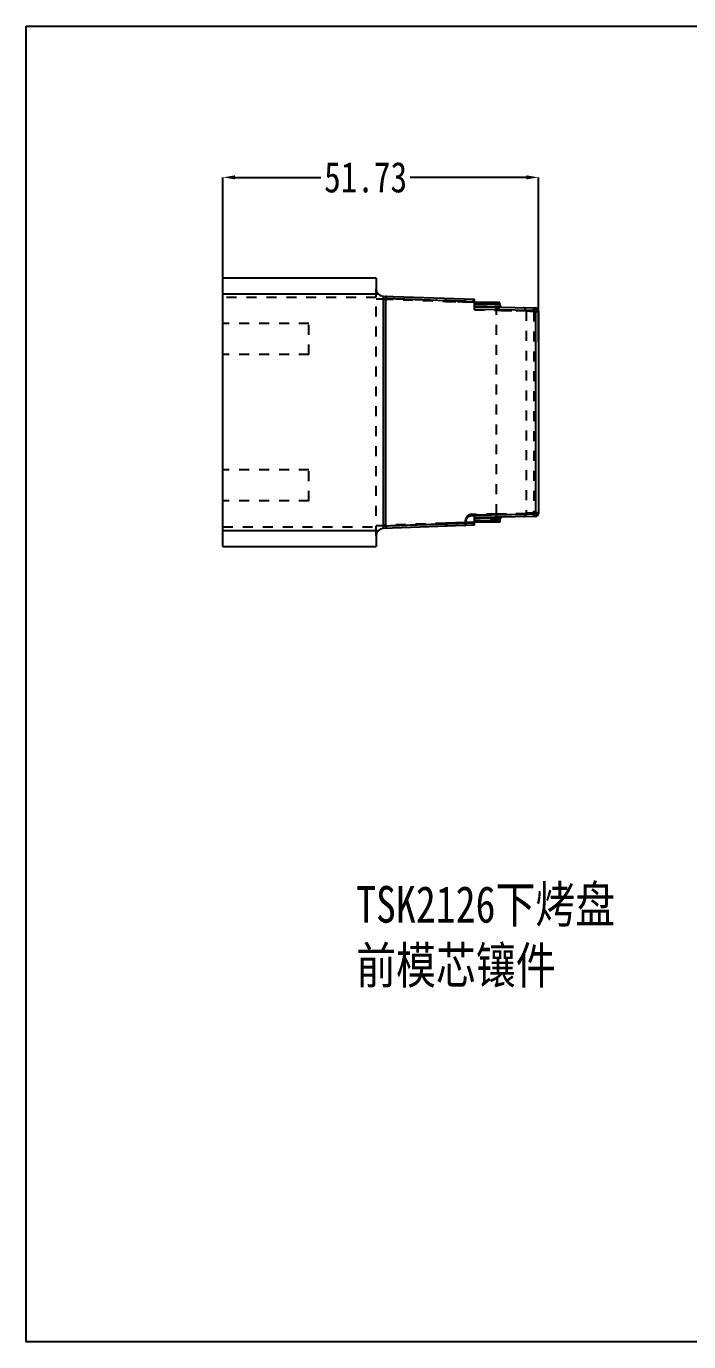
# Model space of a CAD drawing. Header units: millimetres. Extents: x 3267 to 5677, y -4731 to 2600.
# Drawn here: x 4490.9 to 4599.6, y -4159.3 to -3943.6 of the extents above; entities that cross this region are included whole.
import ezdxf

# ---------------------------------------------------------------- set-up
doc = ezdxf.new("R2010")
doc.units = ezdxf.units.MM
doc.header["$LTSCALE"] = 16.335
doc.header["$PDMODE"] = 3
doc.header["$PDSIZE"] = 0.3125
doc.linetypes.add('HIDDEN', pattern=[0.2, 0.1, -0.1])
doc.layers.get('0').update_dxf_attribs({"linetype": 'CONTINUOUS'})
doc.layers.get('Defpoints').update_dxf_attribs({"linetype": 'CONTINUOUS'})
doc.layers.add('22', color=7, linetype='CONTINUOUS')
doc.layers.add('dim', color=82, linetype='CONTINUOUS', lineweight=9)
doc.styles.get("Standard").update_dxf_attribs({"font": 'txt', "width": 0.8})
doc.dimstyles.new('副本 STANDARD', dxfattribs={"dimtxt": 6, "dimasz": 4, "dimexe": 0, "dimexo": 0, "dimgap": 0, "dimtad": 0, "dimdsep": 46, "dimlunit": 6, "dimtxsty": 'Standard', "dimcen": 0, "dimclrd": 4, "dimclre": 4, "dimclrt": 6, "dimazin": 2, "dimtfac": 2, "dimtofl": 0, "dimtmove": 1, "dimatfit": 3, "dimfxl": 0, "dimtolj": 1, "dimtzin": 0, "dimarcsym": 0})

# ---------------------------------------------------------------- blocks, each defined once
blk = doc.blocks.new('*D487')
at = {"layer": 'Defpoints', "color": 0}
for p in [(4523.18, -3968.41), (4523.18, -3984.91), (4574.92, -3995.49)]:
    blk.add_point(p, dxfattribs=at)
at = {"layer": 'dim', "color": 4, "lineweight": -2}
for p, q in [((4523.18, -3984.91), (4523.18, -3968.41)), ((4525.18, -3968.41), (4539.24, -3968.41)), ((4572.92, -3968.41), (4553.91, -3968.41)), ((4574.92, -3995.49), (4574.92, -3968.41))]:
    blk.add_line(p, q, dxfattribs=at)
at = {"layer": 'dim', "color": 4}
for points in [[(4525.18, -3968.07), (4525.18, -3968.74), (4523.18, -3968.41)], [(4572.92, -3968.07), (4572.92, -3968.74), (4574.92, -3968.41)]]:
    blk.add_solid(points, dxfattribs=at)
at = {"layer": 'dim', "color": 6, "insert": (4546.58, -3968.41), "char_height": 5, "attachment_point": 5}
blk.add_mtext('\\A1;51.73', dxfattribs=at)

msp = doc.modelspace()

# ---------------------------------------------------------------- linework, layer by layer
msp.add_lwpolyline([(4490.92, -3943.637), (4708.227, -3943.637), (4708.227, -4159.325), (4490.92, -4159.325)], close=True)
at = {"layer": '22', "color": 7, "linetype": 'Continuous'}
for p, q in [((4523.183, -4028.927), (4523.183, -3984.908)), ((4548.283, -3984.908), (4523.183, -3984.908)), ((4548.283, -3984.908), (4548.283, -3986.658)), ((4523.183, -3987.495), (4548.621, -3987.495)), ((4549.439, -3987.863), (4549.439, -4025.972)), ((4549.447, -3987.863), (4564.428, -3988.386)), ((4549.915, -4025.538), (4549.915, -3988.297)), ((4559.654, -3988.63), (4557.237, -3988.546)), ((4561.657, -3988.698), (4561.533, -3988.694)), ((4564.428, -3988.798), (4562.952, -3988.746)), ((4564.428, -3990.067), (4564.428, -3988.386)), ((4568.62, -3988.907), (4564.428, -3988.848)), ((4564.428, -3989.493), (4568.764, -3989.571)), ((4564.428, -3989.649), (4574.422, -3989.824)), ((4574.439, -3990.242), (4564.428, -3990.067)), ((4568.62, -3989.22), (4568.62, -3988.907)), ((4568.918, -3989.728), (4568.764, -3989.571)), ((4574.439, -3990.242), (4574.439, -4023.592)), ((4574.915, -3990.326), (4574.915, -4023.509)), ((4563.94, -4023.873), (4564.428, -4023.864)), ((4564.428, -4025.448), (4564.428, -4023.865)), ((4574.422, -4024.011), (4564.428, -4024.185)), ((4568.764, -4024.264), (4564.428, -4024.342)), ((4568.62, -4024.614), (4568.62, -4024.929)), ((4568.764, -4024.264), (4568.918, -4024.107)), ((4548.621, -4026.34), (4523.183, -4026.34)), ((4564.428, -4025.448), (4549.447, -4025.972)), ((4562.952, -4024.786), (4562.952, -4025.093)), ((4563.051, -4025.093), (4563.051, -4024.784)), ((4563.051, -4025.093), (4564.428, -4025.045)), ((4568.62, -4024.929), (4564.428, -4024.987)), ((4523.183, -4028.927), (4548.283, -4028.927)), ((4548.283, -4027.177), (4548.283, -4028.927))]:
    msp.add_line(p, q, dxfattribs=at)
at = {"layer": '22', "color": 8, "linetype": 'HIDDEN'}
for p, q in [((4548.283, -4027.177), (4548.283, -3986.658)), ((4548.283, -3988.108), (4523.183, -3988.108)), ((4549.447, -3988.365), (4548.283, -3988.365)), ((4549.447, -3988.365), (4549.447, -4025.469)), ((4549.447, -3988.365), (4561.657, -3988.786)), ((4559.72, -3988.783), (4559.72, -3988.222)), ((4559.72, -3988.783), (4564.428, -3988.848)), ((4561.657, -3988.786), (4564.428, -3988.889)), ((4564.219, -3988.379), (4564.219, -3988.846)), ((4564.428, -3990.152), (4564.428, -3990.067)), ((4564.428, -3990.152), (4568.757, -3990.226)), ((4568.056, -4023.62), (4568.056, -3990.215)), ((4568.757, -3990.226), (4569.215, -3990.233)), ((4570.584, -3990.255), (4570.584, -3990.14)), ((4537.283, -3992.367), (4523.183, -3992.367)), ((4537.283, -3997.467), (4537.283, -3992.367)), ((4569.215, -3990.233), (4570.047, -3990.246)), ((4570.047, -3990.246), (4570.256, -3990.249)), ((4570.256, -3990.249), (4570.584, -3990.254)), ((4572.905, -3990.291), (4570.584, -3990.254)), ((4572.905, -3990.291), (4572.905, -4023.544)), ((4574.151, -3990.405), (4574.151, -4023.43)), ((4574.151, -3990.405), (4574.5, -3990.411)), ((4574.5, -4023.424), (4574.5, -3990.411)), ((4537.283, -3997.467), (4523.183, -3997.467)), ((4537.283, -4016.367), (4523.183, -4016.367)), ((4537.283, -4021.467), (4537.283, -4016.367)), ((4537.283, -4021.467), (4523.183, -4021.467)), ((4562.943, -4025.003), (4562.943, -4024.697)), ((4563.043, -4024.697), (4562.943, -4024.697)), ((4563.043, -4024.697), (4563.043, -4025.004)), ((4568.056, -4023.62), (4563.931, -4023.692)), ((4563.932, -4023.792), (4564.428, -4023.783)), ((4564.428, -4023.783), (4564.428, -4023.865)), ((4572.905, -4023.544), (4568.056, -4023.62)), ((4574.5, -4023.424), (4574.151, -4023.43)), ((4523.183, -4025.727), (4548.283, -4025.727)), ((4548.283, -4025.469), (4549.447, -4025.469)), ((4562.943, -4025.003), (4549.447, -4025.469)), ((4559.72, -4025.053), (4564.428, -4024.987)), ((4559.72, -4025.053), (4559.72, -4025.613)), ((4562.943, -4024.998), (4563.043, -4024.998)), ((4564.428, -4024.956), (4563.043, -4025.004)), ((4564.219, -4024.99), (4564.219, -4025.456))]:
    msp.add_line(p, q, dxfattribs=at)
at = {"layer": '22', "color": 7, "linetype": 'Continuous'}
for points in [[(4568.764, -3989.571), (4568.737, -3989.541), (4568.66, -3989.415), (4568.623, -3989.271), (4568.62, -3989.22)], [(4568.62, -4024.614), (4568.623, -4024.563), (4568.66, -4024.42), (4568.737, -4024.294), (4568.764, -4024.264)]]:
    msp.add_lwpolyline(points, dxfattribs=at)
for centre, radius, start, end in [((4549.489, -3986.658), 1.206, 180, 267.61198), ((4574.413, -3990.326), 0.502, 0, 89), ((4554.844, -4023.857), 9.096, 359.90126, 0.49726), ((4574.413, -4023.509), 0.502, 271, 0), ((4549.489, -4027.177), 1.206, 92.38802, 180), ((4562.927, -4022.059), 2.727, 270.52629, 272.60915), ((4562.928, -4022.419), 2.67, 270.54742, 272.3501)]:
    msp.add_arc(centre, radius, start, end, dxfattribs=at)
at = {"layer": '22', "color": 8, "linetype": 'HIDDEN'}
for centre, radius, start, end in [((4549.489, -3986.658), 1.206, 267.61198, 268), ((4572.403, -3990.291), 0.502, 0.00247, 88.97844), ((4611.967, -3990.457), 37.467, 179.8006, 179.92988), ((4563.948, -4024.697), 0.905, 90.99854, 179.99548), ((4549.757, -4023.939), 14.176, 0.59682, 0.99994), ((4572.403, -4023.544), 0.502, 271.01294, 0.00032), ((4571.733, -4023.557), 2.77, 0.99565, 2.74433), ((4549.489, -4027.177), 1.206, 92, 92.38802)]:
    msp.add_arc(centre, radius, start, end, dxfattribs=at)
for points, knots in [([(4549.447, -3987.863), (4549.443, -3987.863), (4549.437, -3987.88), (4549.434, -3987.905), (4549.431, -3987.953), (4549.431, -3988.014), (4549.432, -3988.089), (4549.436, -3988.208), (4549.442, -3988.301), (4549.447, -3988.365)], [0, 0, 0, 0, 0.0233255, 0.0801936, 0.171946, 0.2956578, 0.4465409, 0.6188096, 1, 1, 1, 1]), ([(4562.944, -3988.831), (4562.945, -3988.799), (4562.947, -3988.736), (4562.949, -3988.645), (4562.95, -3988.56), (4562.951, -3988.486), (4562.95, -3988.432), (4562.95, -3988.396), (4562.949, -3988.375), (4562.948, -3988.359), (4562.947, -3988.346), (4562.946, -3988.339), (4562.945, -3988.335), (4562.944, -3988.334)], [0, 0, 0, 0, 0.1938596, 0.3804014, 0.5521331, 0.7028222, 0.8268858, 0.8773924, 0.9196454, 0.9532728, 0.9779481, 0.9934696, 1, 1, 1, 1]), ([(4562.946, -3988.837), (4562.949, -3988.83), (4562.95, -3988.813), (4562.952, -3988.788), (4562.954, -3988.764), (4562.956, -3988.732), (4562.959, -3988.692), (4562.961, -3988.646), (4562.963, -3988.602), (4562.964, -3988.547), (4562.965, -3988.497), (4562.965, -3988.45), (4562.964, -3988.421), (4562.963, -3988.396), (4562.961, -3988.375), (4562.959, -3988.358), (4562.957, -3988.345), (4562.953, -3988.337), (4562.947, -3988.334), (4562.945, -3988.334)], [0, 0, 0, 0, 0.0481798, 0.0964508, 0.1444858, 0.1921717, 0.2860394, 0.3771546, 0.4646442, 0.547669, 0.6971885, 0.7622535, 0.8200205, 0.8699715, 0.9116473, 0.9446645, 0.9690065, 0.9861313, 1, 1, 1, 1]), ([(4564.428, -3989.139), (4564.705, -3989.145), (4565.246, -3989.157), (4566.028, -3989.172), (4566.744, -3989.185), (4567.287, -3989.196), (4567.67, -3989.203), (4567.912, -3989.207), (4568.12, -3989.211), (4568.293, -3989.214), (4568.415, -3989.216), (4568.493, -3989.218), (4568.537, -3989.219), (4568.572, -3989.219), (4568.597, -3989.22), (4568.612, -3989.22), (4568.619, -3989.221), (4568.62, -3989.22)], [0, 0, 0, 0, 0.1980391, 0.3868521, 0.5596842, 0.7103957, 0.7757378, 0.8336029, 0.8834792, 0.9249022, 0.9575218, 0.9704295, 0.9810314, 0.9893079, 0.9952392, 0.998806, 1, 1, 1, 1]), ([(4568.057, -3989.862), (4568.057, -3989.841), (4568.056, -3989.811), (4568.054, -3989.774), (4568.053, -3989.753), (4568.052, -3989.736), (4568.051, -3989.723), (4568.049, -3989.717), (4568.048, -3989.712), (4568.047, -3989.712)], [0, 0, 0, 0, 0.4215204, 0.5930156, 0.7356391, 0.8482416, 0.9298279, 0.9799816, 1, 1, 1, 1]), ([(4568.056, -3990.215), (4568.056, -3990.185), (4568.058, -3990.067), (4568.058, -3989.949), (4568.057, -3989.862)], [0, 0, 0, 0, 0.2573094, 1, 1, 1, 1]), ([(4568.756, -3990.226), (4568.694, -3990.202), (4568.576, -3990.139), (4568.417, -3990.02), (4568.248, -3989.915), (4568.121, -3989.875), (4568.057, -3989.862)], [0, 0, 0, 0, 0.2514957, 0.5039365, 0.7518426, 1, 1, 1, 1]), ([(4570.046, -3990.247), (4569.979, -3990.238), (4569.843, -3990.221), (4569.672, -3990.201), (4569.532, -3990.201), (4569.391, -3990.211), (4569.285, -3990.222), (4569.215, -3990.233)], [0, 0, 0, 0, 0.243926, 0.4924318, 0.6179388, 0.7443574, 1, 1, 1, 1]), ([(4570.256, -3990.249), (4570.285, -3990.245), (4570.343, -3990.233), (4570.426, -3990.205), (4570.506, -3990.173), (4570.558, -3990.151), (4570.584, -3990.14)], [0, 0, 0, 0, 0.2564363, 0.5095628, 0.7579803, 1, 1, 1, 1]), ([(4574.073, -3989.818), (4574.081, -3989.818), (4574.094, -3989.83), (4574.104, -3989.849), (4574.116, -3989.882), (4574.128, -3989.931), (4574.145, -3990.033), (4574.156, -3990.192), (4574.155, -3990.328), (4574.151, -3990.405)], [0, 0, 0, 0, 0.041277, 0.0730137, 0.1124157, 0.2105058, 0.3253988, 0.6223165, 1, 1, 1, 1]), ([(4574.422, -3989.824), (4574.439, -3989.824), (4574.455, -3989.854), (4574.465, -3989.884), (4574.474, -3989.921), (4574.484, -3989.976), (4574.494, -3990.051), (4574.501, -3990.137), (4574.503, -3990.23), (4574.502, -3990.294), (4574.5, -3990.326)], [0, 0, 0, 0, 0.100677, 0.1434468, 0.1937923, 0.3162573, 0.4637425, 0.6308163, 0.8120274, 1, 1, 1, 1]), ([(4574.151, -3990.405), (4574.066, -3990.402), (4573.9, -3990.396), (4573.663, -3990.384), (4573.449, -3990.371), (4573.266, -3990.356), (4573.117, -3990.341), (4573.018, -3990.327), (4572.959, -3990.316), (4572.931, -3990.308), (4572.914, -3990.302), (4572.905, -3990.294), (4572.905, -3990.291)], [0, 0, 0, 0, 0.2041029, 0.3950599, 0.5670367, 0.7149637, 0.8346608, 0.9229226, 0.9545711, 0.9777134, 0.9924635, 1, 1, 1, 1]), ([(4574.5, -3990.411), (4574.555, -3990.409), (4574.634, -3990.404), (4574.733, -3990.393), (4574.794, -3990.383), (4574.844, -3990.371), (4574.878, -3990.36), (4574.898, -3990.349), (4574.909, -3990.341), (4574.915, -3990.332), (4574.915, -3990.326)], [0, 0, 0, 0, 0.3782304, 0.5446524, 0.6892798, 0.808326, 0.8992288, 0.9337874, 0.961412, 1, 1, 1, 1]), ([(4563.931, -4023.692), (4563.866, -4023.698), (4563.769, -4023.708), (4563.642, -4023.738), (4563.52, -4023.783), (4563.377, -4023.863), (4563.228, -4023.989), (4563.123, -4024.114), (4563.058, -4024.227), (4563.018, -4024.316), (4562.988, -4024.409), (4562.963, -4024.503), (4562.947, -4024.599), (4562.944, -4024.664), (4562.943, -4024.697)], [0, 0, 0, 0, 0.1250989, 0.1875306, 0.2500334, 0.3750283, 0.5000901, 0.6249516, 0.6875169, 0.7500112, 0.8125093, 0.8750256, 0.9374831, 1, 1, 1, 1]), ([(4568.62, -4024.614), (4568.62, -4024.614), (4568.618, -4024.614), (4568.614, -4024.615), (4568.608, -4024.614), (4568.6, -4024.615), (4568.588, -4024.615), (4568.569, -4024.615), (4568.538, -4024.616), (4568.493, -4024.617), (4568.439, -4024.618), (4568.376, -4024.619), (4568.272, -4024.621), (4568.12, -4024.624), (4567.912, -4024.628), (4567.67, -4024.632), (4567.397, -4024.637), (4567.095, -4024.643), (4566.643, -4024.651), (4566.028, -4024.663), (4565.246, -4024.678), (4564.705, -4024.689), (4564.428, -4024.695)], [0, 0, 0, 0, 0.0002976, 0.0011873, 0.0026688, 0.0047416, 0.007405, 0.0106587, 0.0189292, 0.0295287, 0.0424307, 0.0576088, 0.0750335, 0.1164493, 0.1663086, 0.2241691, 0.2895026, 0.3617321, 0.4402099, 0.6130602, 0.801907, 1, 1, 1, 1]), ([(4568.047, -4024.122), (4568.048, -4024.122), (4568.049, -4024.118), (4568.051, -4024.111), (4568.052, -4024.099), (4568.053, -4024.082), (4568.054, -4024.061), (4568.056, -4024.025), (4568.057, -4023.97), (4568.058, -4023.895), (4568.058, -4023.809), (4568.057, -4023.716), (4568.056, -4023.652), (4568.056, -4023.62)], [0, 0, 0, 0, 0.0059028, 0.0206633, 0.0446648, 0.0778284, 0.1198347, 0.1702591, 0.2945045, 0.4457207, 0.618169, 0.8055046, 1, 1, 1, 1]), ([(4574.151, -4023.43), (4574.065, -4023.433), (4573.899, -4023.44), (4573.662, -4023.452), (4573.448, -4023.466), (4573.264, -4023.48), (4573.116, -4023.495), (4573.017, -4023.508), (4572.959, -4023.519), (4572.933, -4023.526), (4572.919, -4023.532), (4572.91, -4023.536), (4572.905, -4023.541), (4572.905, -4023.544)], [0, 0, 0, 0, 0.2049193, 0.3964241, 0.5684752, 0.7162229, 0.835527, 0.9233222, 0.9547581, 0.977687, 0.9860052, 0.992324, 1, 1, 1, 1]), ([(4574.151, -4023.43), (4574.155, -4023.506), (4574.156, -4023.642), (4574.145, -4023.802), (4574.128, -4023.903), (4574.116, -4023.953), (4574.104, -4023.985), (4574.094, -4024.005), (4574.081, -4024.017), (4574.073, -4024.017)], [0, 0, 0, 0, 0.3776878, 0.6746074, 0.7894997, 0.8875887, 0.9269898, 0.9587252, 1, 1, 1, 1]), ([(4574.503, -4023.508), (4574.504, -4023.541), (4574.504, -4023.605), (4574.5, -4023.698), (4574.493, -4023.784), (4574.484, -4023.859), (4574.473, -4023.921), (4574.46, -4023.968), (4574.445, -4023.999), (4574.429, -4024.011), (4574.422, -4024.011)], [0, 0, 0, 0, 0.187171, 0.3676, 0.5341799, 0.6810615, 0.8028023, 0.8955994, 0.9597669, 1, 1, 1, 1]), ([(4574.915, -4023.508), (4574.915, -4023.503), (4574.909, -4023.494), (4574.898, -4023.485), (4574.878, -4023.475), (4574.844, -4023.464), (4574.794, -4023.452), (4574.733, -4023.442), (4574.634, -4023.43), (4574.555, -4023.426), (4574.5, -4023.424)], [0, 0, 0, 0, 0.0385882, 0.0662129, 0.1007716, 0.1916744, 0.3107207, 0.4553481, 0.6217699, 1, 1, 1, 1]), ([(4549.447, -4025.469), (4549.442, -4025.533), (4549.436, -4025.627), (4549.432, -4025.745), (4549.431, -4025.821), (4549.431, -4025.882), (4549.434, -4025.93), (4549.437, -4025.955), (4549.443, -4025.972), (4549.447, -4025.972)], [0, 0, 0, 0, 0.3811729, 0.553439, 0.7043259, 0.828042, 0.9198018, 0.9766749, 1, 1, 1, 1]), ([(4562.944, -4025.5), (4562.945, -4025.5), (4562.946, -4025.495), (4562.947, -4025.489), (4562.948, -4025.476), (4562.949, -4025.459), (4562.95, -4025.438), (4562.95, -4025.402), (4562.951, -4025.348), (4562.95, -4025.274), (4562.949, -4025.19), (4562.947, -4025.098), (4562.944, -4025.035), (4562.944, -4025.003)], [0, 0, 0, 0, 0.0063289, 0.0219776, 0.0468934, 0.0806557, 0.1229473, 0.1734886, 0.2976386, 0.4483667, 0.6200224, 0.8062057, 1, 1, 1, 1]), ([(4563.043, -4025.004), (4563.039, -4025.067), (4563.032, -4025.159), (4563.018, -4025.276), (4563.007, -4025.35), (4562.995, -4025.411), (4562.983, -4025.453), (4562.972, -4025.477), (4562.963, -4025.492), (4562.952, -4025.5), (4562.945, -4025.5)], [0, 0, 0, 0, 0.3682082, 0.5350343, 0.6819729, 0.8038894, 0.896949, 0.9321025, 0.9600502, 1, 1, 1, 1])]:
    msp.add_open_spline(points, degree=3, knots=knots, dxfattribs=at)
at = {"layer": '22', "color": 7, "linetype": 'Continuous'}
for points, knots in [([(4549.924, -3987.88), (4549.923, -3987.88), (4549.921, -3987.882), (4549.92, -3987.888), (4549.918, -3987.898), (4549.916, -3987.917), (4549.914, -3987.951), (4549.913, -3988.001), (4549.912, -3988.063), (4549.912, -3988.134), (4549.913, -3988.213), (4549.914, -3988.268), (4549.915, -3988.297)], [0, 0, 0, 0, 0.0063248, 0.0202872, 0.0429474, 0.0743969, 0.1630346, 0.2835243, 0.4323944, 0.6051707, 0.7966875, 1, 1, 1, 1]), ([(4549.439, -3988.212), (4549.439, -3988.219), (4549.446, -3988.229), (4549.46, -3988.238), (4549.483, -3988.249), (4549.522, -3988.261), (4549.581, -3988.273), (4549.652, -3988.284), (4549.765, -3988.294), (4549.854, -3988.297), (4549.915, -3988.297)], [0, 0, 0, 0, 0.0378612, 0.0656782, 0.1007857, 0.1934096, 0.3147403, 0.4612066, 0.6281152, 1, 1, 1, 1]), ([(4557.237, -3988.548), (4556.627, -3988.528), (4555.102, -3988.476), (4552.661, -3988.39), (4550.83, -3988.328), (4549.915, -3988.297)], [0, 0, 0, 0, 0.2499991, 0.6250006, 1, 1, 1, 1]), ([(4562.954, -3988.744), (4562.846, -3988.737), (4562.63, -3988.727), (4562.305, -3988.714), (4561.981, -3988.707), (4561.765, -3988.701), (4561.657, -3988.698)], [0, 0, 0, 0, 0.2500313, 0.5000401, 0.7500197, 1, 1, 1, 1]), ([(4568.62, -3989.22), (4568.62, -3989.22), (4568.618, -3989.221), (4568.614, -3989.22), (4568.608, -3989.22), (4568.6, -3989.22), (4568.588, -3989.22), (4568.569, -3989.219), (4568.538, -3989.219), (4568.493, -3989.218), (4568.439, -3989.217), (4568.376, -3989.216), (4568.272, -3989.214), (4568.12, -3989.211), (4567.912, -3989.207), (4567.67, -3989.203), (4567.397, -3989.198), (4567.095, -3989.192), (4566.643, -3989.184), (4566.028, -3989.172), (4565.246, -3989.157), (4564.705, -3989.145), (4564.428, -3989.139)], [0, 0, 0, 0, 0.0002976, 0.0011873, 0.0026689, 0.0047416, 0.007405, 0.0106587, 0.0189292, 0.0295287, 0.0424307, 0.0576088, 0.0750335, 0.1164493, 0.1663086, 0.2241691, 0.2895026, 0.3617321, 0.4402099, 0.6130602, 0.801907, 1, 1, 1, 1]), ([(4574.422, -3989.824), (4574.423, -3989.824), (4574.425, -3989.827), (4574.426, -3989.832), (4574.428, -3989.842), (4574.431, -3989.862), (4574.434, -3989.896), (4574.436, -3989.946), (4574.438, -3990.008), (4574.439, -3990.08), (4574.44, -3990.159), (4574.44, -3990.214), (4574.439, -3990.242)], [0, 0, 0, 0, 0.0069711, 0.0216689, 0.0449793, 0.0769644, 0.1662967, 0.2869732, 0.4355161, 0.6075272, 0.7979455, 1, 1, 1, 1]), ([(4574.915, -3990.326), (4574.916, -3990.32), (4574.908, -3990.31), (4574.895, -3990.302), (4574.871, -3990.291), (4574.832, -3990.279), (4574.774, -3990.267), (4574.703, -3990.257), (4574.59, -3990.246), (4574.501, -3990.243), (4574.439, -3990.242)], [0, 0, 0, 0, 0.0368525, 0.0643681, 0.0992866, 0.1917825, 0.3132159, 0.4599467, 0.6272275, 1, 1, 1, 1]), ([(4562.952, -4024.786), (4562.952, -4024.778), (4562.955, -4024.762), (4562.962, -4024.731), (4562.968, -4024.691), (4562.977, -4024.643), (4562.987, -4024.596), (4562.995, -4024.548), (4563.002, -4024.5), (4563.011, -4024.453), (4563.027, -4024.407), (4563.048, -4024.363), (4563.069, -4024.319), (4563.093, -4024.277), (4563.127, -4024.222), (4563.176, -4024.157), (4563.237, -4024.081), (4563.308, -4024.012), (4563.386, -4023.954), (4563.47, -4023.902), (4563.587, -4023.843), (4563.744, -4023.794), (4563.874, -4023.779), (4563.94, -4023.776)], [0, 0, 0, 0, 0.0154592, 0.0310154, 0.061985, 0.0929019, 0.1238689, 0.154924, 0.1860544, 0.2170361, 0.2479633, 0.2791572, 0.3103386, 0.3414611, 0.3726003, 0.4351083, 0.4976878, 0.5602184, 0.6230724, 0.6859335, 0.7487204, 0.8743967, 1, 1, 1, 1]), ([(4563.051, -4024.784), (4563.051, -4024.668), (4563.096, -4024.433), (4563.291, -4024.132), (4563.586, -4023.927), (4563.823, -4023.875), (4563.94, -4023.873)], [0, 0, 0, 0, 0.2481139, 0.4977333, 0.7486619, 1, 1, 1, 1]), ([(4564.428, -4024.695), (4564.705, -4024.689), (4565.246, -4024.678), (4566.028, -4024.663), (4566.744, -4024.649), (4567.287, -4024.639), (4567.67, -4024.632), (4567.912, -4024.628), (4568.12, -4024.624), (4568.293, -4024.62), (4568.415, -4024.618), (4568.493, -4024.617), (4568.537, -4024.616), (4568.572, -4024.615), (4568.597, -4024.614), (4568.612, -4024.615), (4568.619, -4024.614), (4568.62, -4024.614)], [0, 0, 0, 0, 0.1980393, 0.3868523, 0.5596845, 0.7103961, 0.7757382, 0.8336032, 0.8834795, 0.9249025, 0.957522, 0.9704297, 0.9810316, 0.989308, 0.9952393, 0.998806, 1, 1, 1, 1]), ([(4574.439, -4023.592), (4574.44, -4023.621), (4574.44, -4023.676), (4574.439, -4023.755), (4574.438, -4023.827), (4574.436, -4023.888), (4574.434, -4023.939), (4574.431, -4023.972), (4574.428, -4023.992), (4574.426, -4024.002), (4574.425, -4024.008), (4574.423, -4024.011), (4574.422, -4024.011)], [0, 0, 0, 0, 0.2021284, 0.3926321, 0.5646869, 0.7132295, 0.8338869, 0.9231759, 0.955126, 0.9783923, 0.993049, 1, 1, 1, 1]), ([(4574.439, -4023.592), (4574.501, -4023.592), (4574.59, -4023.589), (4574.703, -4023.578), (4574.774, -4023.568), (4574.832, -4023.556), (4574.871, -4023.544), (4574.895, -4023.533), (4574.908, -4023.524), (4574.916, -4023.515), (4574.915, -4023.508)], [0, 0, 0, 0, 0.3727723, 0.5400531, 0.6867839, 0.8082172, 0.9007132, 0.9356317, 0.9631474, 1, 1, 1, 1]), ([(4549.439, -4025.63), (4549.439, -4025.624), (4549.446, -4025.613), (4549.46, -4025.603), (4549.483, -4025.591), (4549.522, -4025.578), (4549.581, -4025.565), (4549.652, -4025.554), (4549.764, -4025.543), (4549.854, -4025.539), (4549.915, -4025.538)], [0, 0, 0, 0, 0.0398451, 0.0681825, 0.1035851, 0.1963442, 0.3174209, 0.4633938, 0.6296767, 1, 1, 1, 1]), ([(4549.915, -4025.538), (4549.914, -4025.566), (4549.913, -4025.621), (4549.912, -4025.7), (4549.912, -4025.772), (4549.913, -4025.834), (4549.914, -4025.884), (4549.916, -4025.917), (4549.918, -4025.937), (4549.92, -4025.947), (4549.921, -4025.952), (4549.923, -4025.955), (4549.924, -4025.955)], [0, 0, 0, 0, 0.203251, 0.3947086, 0.5674457, 0.716303, 0.8368063, 0.9254814, 0.9569577, 0.9796513, 0.993651, 1, 1, 1, 1]), ([(4549.915, -4025.538), (4550.894, -4025.505), (4553.34, -4025.424), (4557.253, -4025.284), (4560.189, -4025.185), (4561.657, -4025.136)], [0, 0, 0, 0, 0.2499989, 0.6250009, 1, 1, 1, 1]), ([(4561.657, -4025.136), (4561.765, -4025.133), (4561.981, -4025.128), (4562.305, -4025.121), (4562.628, -4025.107), (4562.844, -4025.098), (4562.952, -4025.093)], [0, 0, 0, 0, 0.2499845, 0.4999673, 0.7499814, 1, 1, 1, 1]), ([(4562.951, -4025.5), (4562.955, -4025.499), (4562.965, -4025.498), (4562.976, -4025.49), (4562.985, -4025.479), (4562.996, -4025.459), (4563.008, -4025.425), (4563.019, -4025.376), (4563.029, -4025.315), (4563.041, -4025.219), (4563.047, -4025.142), (4563.051, -4025.089)], [0, 0, 0, 0, 0.0331191, 0.0617501, 0.0924193, 0.1284578, 0.2190573, 0.3352195, 0.4752619, 0.6357651, 1, 1, 1, 1]), ([(4562.952, -4025.093), (4562.953, -4025.121), (4562.955, -4025.175), (4562.957, -4025.252), (4562.958, -4025.322), (4562.958, -4025.382), (4562.958, -4025.431), (4562.956, -4025.464), (4562.955, -4025.483), (4562.954, -4025.492), (4562.953, -4025.497), (4562.951, -4025.5), (4562.951, -4025.5)], [0, 0, 0, 0, 0.2041043, 0.3955574, 0.5685268, 0.7176305, 0.8383867, 0.9270627, 0.9585129, 0.9810412, 0.9946363, 1, 1, 1, 1]), ([(4563.051, -4025.089), (4563.05, -4025.089), (4563.049, -4025.087), (4563.045, -4025.086), (4563.041, -4025.087), (4563.039, -4025.087), (4563.037, -4025.087)], [0, 0, 0, 0, 0.2460527, 0.4846645, 0.7499259, 1, 1, 1, 1])]:
    msp.add_open_spline(points, degree=3, knots=knots, dxfattribs=at)
for points in [[(4561.533, -3988.694), (4560.906, -3988.674), (4560.28, -3988.651), (4559.654, -3988.63)], [(4563.94, -4023.778), (4567.439, -4023.713), (4570.939, -4023.654), (4574.439, -4023.592)]]:
    msp.add_open_spline(points, degree=3, dxfattribs=at)

# ---------------------------------------------------------------- texts
at = {"insert": (4545.024, -4084.615), "char_height": 6, "width": 231.00041, "attachment_point": 1}
msp.add_mtext('{\\fSimSun|b0|i0|c134|p2;TSK2126下烤盘\\P前模芯镶件}', dxfattribs=at)

# ---------------------------------------------------------------- dimensions: what is measured, and where the dimension line sits
at = {"layer": 'dim'}
dim = msp.add_linear_dim(base=(4523.183, -3968.408), p1=(4574.915, -3995.49), p2=(4523.183, -3984.908), dimstyle='副本 STANDARD', override={"dimtxt": 5, "dimasz": 2}, dxfattribs=at)
dim.commit()
dim.dimension.update_dxf_attribs({"geometry": '*D487', "text_midpoint": (4546.577, -3968.408), "dimtype": 160})

doc.saveas('drawing.dxf')
